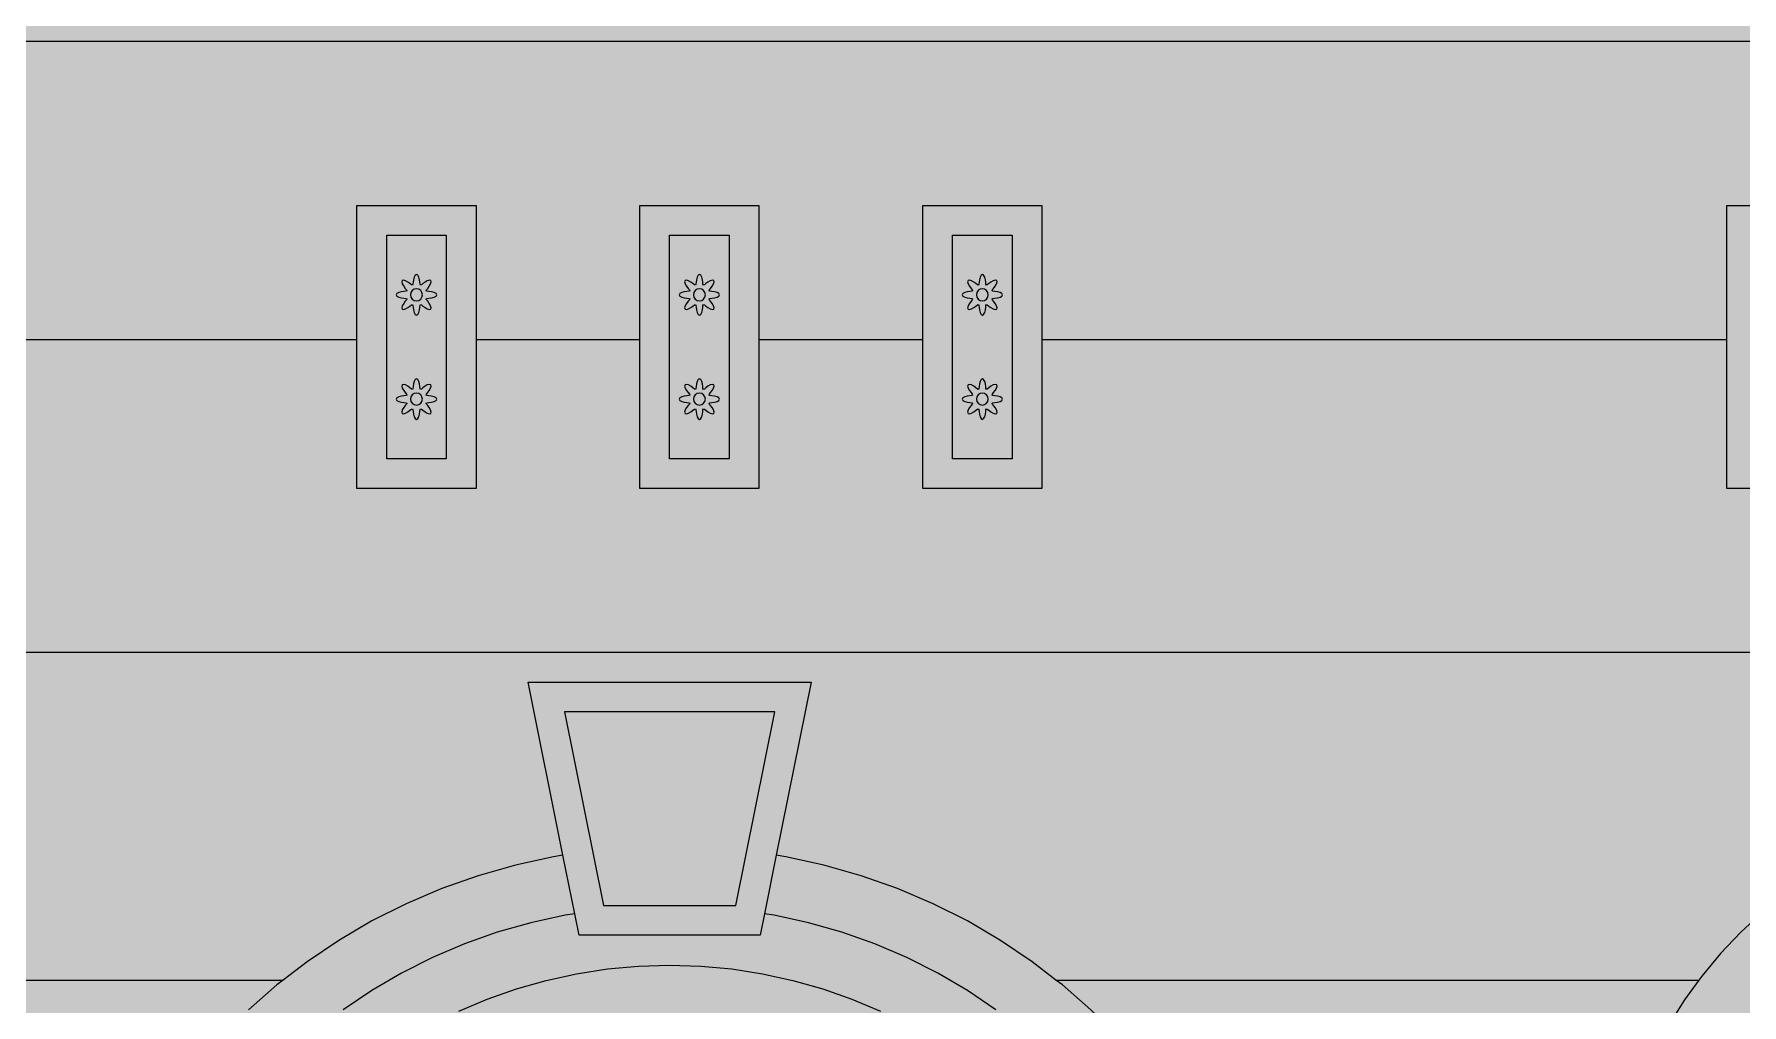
# Model space of a CAD drawing. Header units: millimetres. Extents: x -2412 to 16214, y -1176 to 12021.
# Drawn here: x 1608 to 3359, y 2280 to 3275 of the extents above; entities that cross this region are included whole.
import ezdxf

# ---------------------------------------------------------------- set-up
doc = ezdxf.new("R2010")
doc.units = ezdxf.units.MM
for name, color, linetype, lineweight, true_color in [('00_WHITE_BACKGROUND', 7, 'Continuous', 18, 0xffffff), ('01_STRUCTURE', 7, 'Continuous', 18, 0x000000), ('02_CORNICES', 7, 'Continuous', 18, 0x000000), ('03_FRAMES_DOORS', 7, 'Continuous', 18, 0x000000), ('04_GLAZING_SHUTTERS', 7, 'Continuous', 18, 0x000000), ('05_STONE_JOINTS', 7, 'Continuous', 18, 0x000000), ('06_ORNAMENT', 7, 'Continuous', 18, 0x000000)]:
    doc.layers.add(name, color=color, linetype=linetype, lineweight=lineweight, true_color=true_color)

msp = doc.modelspace()

# ---------------------------------------------------------------- linework, layer by layer
at = {"layer": '00_WHITE_BACKGROUND', "lineweight": 18, "true_color": 0xffffff}
msp.add_solid([(-2412.2137, -1175.5725), (16213.7405, -1175.5725), (-2412.2137, 12015.2672), (16213.7405, 12015.2672)], dxfattribs=at)
at = {"layer": '01_STRUCTURE', "color": 7, "lineweight": 18, "true_color": 0x000000}
for points in [[(4992.3664, 3267.1756), (961.8321, 3267.1756)], [(2061.0687, 2961.8321), (2061.0687, 2809.1603), (1938.9313, 2809.1603), (1938.9313, 2961.8321)], [(2351.145, 2961.8321), (2351.145, 2809.1603), (2229.0076, 2809.1603), (2229.0076, 2961.8321)], [(2140.3969, 2431.7252), (2101.4809, 2423.1908)], [(2564.8855, 2365.8473), (2529.6489, 2383.542)], [(2631.2977, 2324.1221), (2598.8244, 2346)]]:
    msp.add_lwpolyline(points, dxfattribs=at)
for points in [[(2519.084, 3099.2366), (2641.2214, 3099.2366), (2641.2214, 2961.8321), (2641.2214, 2809.1603), (2519.084, 2809.1603), (2519.084, 2961.8321)], [(3343.5115, 3099.2366), (3465.6489, 3099.2366), (3465.6489, 2961.8321), (3465.6489, 2809.1603), (3343.5115, 2809.1603), (3343.5115, 2961.8321)]]:
    msp.add_lwpolyline(points, close=True, dxfattribs=at)
at = {"layer": '02_CORNICES', "color": 7, "lineweight": 18, "true_color": 0x000000}
msp.add_lwpolyline([(2162.2595, 2373.2977), (2150.1985, 2433.2366), (2114.5038, 2610.687), (2404.5802, 2610.687), (2368.8855, 2433.2366), (2356.8244, 2373.2977)], dxfattribs=at)
msp.add_lwpolyline([(2151.7863, 2580.1527), (2191.7252, 2381.6794), (2327.3588, 2381.6794), (2367.2977, 2580.1527)], close=True, dxfattribs=at)
at = {"layer": '03_FRAMES_DOORS', "color": 7, "lineweight": 18, "true_color": 0x000000}
for points in [[(3508.8244, 2453.6794), (3481.0687, 2441.313), (3454.1985, 2427.1908), (3428.3206, 2411.3588), (3403.5573, 2393.9084), (3380, 2374.8855), (3357.7557, 2354.3969), (3336.9313, 2332.5191), (3317.6031, 2309.3588)], [(2101.4809, 2423.1908), (2063.2366, 2412.2901), (2025.8473, 2399.0534), (1989.4351, 2383.542), (1954.1985, 2365.8473)], [(2150.1985, 2433.2366), (2140.3969, 2431.7252)], [(2529.6489, 2383.542), (2493.2366, 2399.0534), (2455.8473, 2412.2901), (2417.6031, 2423.1908), (2378.687, 2431.7252), (2368.8855, 2433.2366)], [(2594.1221, 2274.916), (2564.9008, 2294.6107), (2534.3511, 2312.458), (2502.626, 2328.3969), (2469.8779, 2342.3511), (2436.2137, 2354.2595), (2401.7863, 2364.0763), (2366.7634, 2371.7557), (2356.8244, 2373.2977), (2352.3664, 2351.145), (2166.7176, 2351.145), (2162.2595, 2373.2977), (2152.3206, 2371.7557), (2117.2977, 2364.0763), (2082.8702, 2354.2595), (2049.2061, 2342.3511), (2016.458, 2328.3969), (1984.7328, 2312.458), (1954.1832, 2294.6107), (1924.9618, 2274.916)], [(2598.8244, 2346), (2564.8855, 2365.8473)], [(1920.2595, 2346), (1887.7863, 2324.1221)], [(2043.4656, 2273.2519), (2072.5802, 2285.6489), (2102.5038, 2296.2443), (2133.0992, 2304.9618), (2164.229, 2311.7863), (2195.771, 2316.687), (2227.5878, 2319.6336), (2259.542, 2320.6107), (2291.4962, 2319.6336), (2323.313, 2316.687), (2354.855, 2311.7863), (2385.9847, 2304.9618), (2416.5802, 2296.2443), (2446.5038, 2285.6489), (2475.6183, 2273.2519)], [(1856.8855, 2300.2901), (1827.7252, 2274.6107)], [(2767.313, 2187.6183), (2744.0305, 2218.1527), (2718.687, 2247.1908), (2691.3588, 2274.6107), (2662.1985, 2300.2901)], [(3299.8473, 2284.9924), (3283.7557, 2259.542), (3269.3893, 2233.1145), (3256.8244, 2205.8015), (3246.0916, 2177.7557), (3237.2366, 2149.084), (3230.3206, 2119.8931), (3225.3588, 2090.3206), (3222.3664, 2060.4885), (3221.374, 2030.5344)]]:
    msp.add_lwpolyline(points, dxfattribs=at)
at = {"layer": '04_GLAZING_SHUTTERS', "color": 7, "lineweight": 18, "true_color": 0x000000}
for points in [[(1969.4656, 3068.7023), (2030.5344, 3068.7023), (2030.5344, 2839.6947), (1969.4656, 2839.6947)], [(2259.542, 3068.7023), (2320.6107, 3068.7023), (2320.6107, 2839.6947), (2259.542, 2839.6947)], [(2549.6183, 3068.7023), (2610.687, 3068.7023), (2610.687, 2839.6947), (2549.6183, 2839.6947)]]:
    msp.add_lwpolyline(points, close=True, dxfattribs=at)
at = {"layer": '05_STONE_JOINTS', "color": 7, "lineweight": 18, "true_color": 0x000000}
for points in [[(961.8321, 2961.8321), (1938.9313, 2961.8321), (1938.9313, 3099.2366), (2061.0687, 3099.2366), (2061.0687, 2961.8321), (2229.0076, 2961.8321), (2229.0076, 3099.2366), (2351.145, 3099.2366), (2351.145, 2961.8321), (2519.084, 2961.8321)], [(2641.2214, 2961.8321), (3343.5115, 2961.8321)], [(961.8321, 2641.2214), (4992.3664, 2641.2214)], [(1954.1985, 2365.8473), (1920.2595, 2346)], [(1887.7863, 2324.1221), (1863.4351, 2305.3435)], [(2655.6489, 2305.3435), (2631.2977, 2324.1221)], [(961.8321, 2305.3435), (1863.4351, 2305.3435)], [(1863.4351, 2305.3435), (1856.8855, 2300.2901)], [(2655.6489, 2305.3435), (3314.6718, 2305.3435)], [(2662.1985, 2300.2901), (2655.6489, 2305.3435)], [(3314.6718, 2305.3435), (3299.8473, 2284.9924)], [(3317.6031, 2309.3588), (3314.6718, 2305.3435)]]:
    msp.add_lwpolyline(points, dxfattribs=at)
at = {"layer": '06_ORNAMENT', "color": 7, "lineweight": 18, "true_color": 0x000000}
for points in [[(1979.2366, 3007.6336), (1979.9542, 3006.3206), (1981.8779, 3005.2519), (1984.5191, 3004.5496), (1987.1603, 3004.1985), (1989.145, 3003.9542), (1990.0305, 3003.4962), (1989.7252, 3002.5649), (1988.4885, 3000.9924), (1986.8855, 2998.8702), (1985.5115, 2996.5038), (1984.8855, 2994.3817), (1985.313, 2992.9466), (1986.7481, 2992.5191), (1988.8702, 2993.145), (1991.2366, 2994.5191), (1993.3588, 2996.1221), (1994.9313, 2997.3588), (1995.8626, 2997.6641), (1996.3206, 2996.7786), (1996.5649, 2994.7939), (1996.916, 2992.1527), (1997.6183, 2989.5115), (1998.687, 2987.5878), (2000, 2986.8702), (2001.313, 2987.5878), (2002.3817, 2989.5115), (2003.084, 2992.1527), (2003.4351, 2994.7939), (2003.6794, 2996.7786), (2004.1374, 2997.6641), (2005.0687, 2997.3588), (2006.6412, 2996.1221), (2008.7634, 2994.5191), (2011.1298, 2993.145), (2013.2519, 2992.5191), (2014.687, 2992.9466), (2015.1145, 2994.3817), (2014.4885, 2996.5038), (2013.1145, 2998.8702), (2011.5115, 3000.9924), (2010.2748, 3002.5649), (2009.9695, 3003.4962), (2010.855, 3003.9542), (2012.8397, 3004.1985), (2015.4809, 3004.5496), (2018.1221, 3005.2519), (2020.0458, 3006.3206), (2020.7634, 3007.6336), (2020.0458, 3008.9466), (2018.1221, 3010.0153), (2015.4809, 3010.7176), (2012.8397, 3011.0687), (2010.855, 3011.313), (2009.9695, 3011.771), (2010.2748, 3012.7023), (2011.5115, 3014.2748), (2013.1145, 3016.3969), (2014.4885, 3018.7634), (2015.1145, 3020.8855), (2014.687, 3022.3206), (2013.2519, 3022.7481), (2011.1298, 3022.1221), (2008.7634, 3020.7481), (2006.6412, 3019.145), (2005.0687, 3017.9084), (2004.1374, 3017.6031), (2003.6794, 3018.4885), (2003.4351, 3020.4733), (2003.084, 3023.1145), (2002.3817, 3025.7557), (2001.313, 3027.6794), (2000, 3028.3969), (1998.687, 3027.6794), (1997.6183, 3025.7557), (1996.916, 3023.1145), (1996.5649, 3020.4733), (1996.3206, 3018.4885), (1995.8626, 3017.6031), (1994.9313, 3017.9084), (1993.3588, 3019.145), (1991.2366, 3020.7481), (1988.8702, 3022.1221), (1986.7481, 3022.7481), (1985.313, 3022.3206), (1984.8855, 3020.8855), (1985.5115, 3018.7634), (1986.8855, 3016.3969), (1988.4885, 3014.2748), (1989.7252, 3012.7023), (1990.0305, 3011.771), (1989.145, 3011.313), (1987.1603, 3011.0687), (1984.5191, 3010.7176), (1981.8779, 3010.0153), (1979.9542, 3008.9466)], [(1993.8931, 3007.6336), (1994.3511, 3005.2977), (1995.6794, 3003.313), (1997.6641, 3001.9847), (2000, 3001.5267), (2002.3359, 3001.9847), (2004.3206, 3003.313), (2005.6489, 3005.2977), (2006.1069, 3007.6336), (2005.6489, 3009.9695), (2004.3206, 3011.9542), (2002.3359, 3013.2824), (2000, 3013.7405), (1997.6641, 3013.2824), (1995.6794, 3011.9542), (1994.3511, 3009.9695)], [(2269.313, 3007.6336), (2270.0305, 3006.3206), (2271.9542, 3005.2519), (2274.5954, 3004.5496), (2277.2366, 3004.1985), (2279.2214, 3003.9542), (2280.1069, 3003.4962), (2279.8015, 3002.5649), (2278.5649, 3000.9924), (2276.9618, 2998.8702), (2275.5878, 2996.5038), (2274.9618, 2994.3817), (2275.3893, 2992.9466), (2276.8244, 2992.5191), (2278.9466, 2993.145), (2281.313, 2994.5191), (2283.4351, 2996.1221), (2285.0076, 2997.3588), (2285.9389, 2997.6641), (2286.3969, 2996.7786), (2286.6412, 2994.7939), (2286.9924, 2992.1527), (2287.6947, 2989.5115), (2288.7634, 2987.5878), (2290.0763, 2986.8702), (2291.3893, 2987.5878), (2292.458, 2989.5115), (2293.1603, 2992.1527), (2293.5115, 2994.7939), (2293.7557, 2996.7786), (2294.2137, 2997.6641), (2295.145, 2997.3588), (2296.7176, 2996.1221), (2298.8397, 2994.5191), (2301.2061, 2993.145), (2303.3282, 2992.5191), (2304.7634, 2992.9466), (2305.1908, 2994.3817), (2304.5649, 2996.5038), (2303.1908, 2998.8702), (2301.5878, 3000.9924), (2300.3511, 3002.5649), (2300.0458, 3003.4962), (2300.9313, 3003.9542), (2302.916, 3004.1985), (2305.5573, 3004.5496), (2308.1985, 3005.2519), (2310.1221, 3006.3206), (2310.8397, 3007.6336), (2310.1221, 3008.9466), (2308.1985, 3010.0153), (2305.5573, 3010.7176), (2302.916, 3011.0687), (2300.9313, 3011.313), (2300.0458, 3011.771), (2300.3511, 3012.7023), (2301.5878, 3014.2748), (2303.1908, 3016.3969), (2304.5649, 3018.7634), (2305.1908, 3020.8855), (2304.7634, 3022.3206), (2303.3282, 3022.7481), (2301.2061, 3022.1221), (2298.8397, 3020.7481), (2296.7176, 3019.145), (2295.145, 3017.9084), (2294.2137, 3017.6031), (2293.7557, 3018.4885), (2293.5115, 3020.4733), (2293.1603, 3023.1145), (2292.458, 3025.7557), (2291.3893, 3027.6794), (2290.0763, 3028.3969), (2288.7634, 3027.6794), (2287.6947, 3025.7557), (2286.9924, 3023.1145), (2286.6412, 3020.4733), (2286.3969, 3018.4885), (2285.9389, 3017.6031), (2285.0076, 3017.9084), (2283.4351, 3019.145), (2281.313, 3020.7481), (2278.9466, 3022.1221), (2276.8244, 3022.7481), (2275.3893, 3022.3206), (2274.9618, 3020.8855), (2275.5878, 3018.7634), (2276.9618, 3016.3969), (2278.5649, 3014.2748), (2279.8015, 3012.7023), (2280.1069, 3011.771), (2279.2214, 3011.313), (2277.2366, 3011.0687), (2274.5954, 3010.7176), (2271.9542, 3010.0153), (2270.0305, 3008.9466)], [(2283.9695, 3007.6336), (2284.4275, 3005.2977), (2285.7557, 3003.313), (2287.7405, 3001.9847), (2290.0763, 3001.5267), (2292.4122, 3001.9847), (2294.3969, 3003.313), (2295.7252, 3005.2977), (2296.1832, 3007.6336), (2295.7252, 3009.9695), (2294.3969, 3011.9542), (2292.4122, 3013.2824), (2290.0763, 3013.7405), (2287.7405, 3013.2824), (2285.7557, 3011.9542), (2284.4275, 3009.9695)], [(2559.3893, 3007.6336), (2560.1069, 3006.3206), (2562.0305, 3005.2519), (2564.6718, 3004.5496), (2567.313, 3004.1985), (2569.2977, 3003.9542), (2570.1832, 3003.4962), (2569.8779, 3002.5649), (2568.6412, 3000.9924), (2567.0382, 2998.8702), (2565.6641, 2996.5038), (2565.0382, 2994.3817), (2565.4656, 2992.9466), (2566.9008, 2992.5191), (2569.0229, 2993.145), (2571.3893, 2994.5191), (2573.5115, 2996.1221), (2575.084, 2997.3588), (2576.0153, 2997.6641), (2576.4733, 2996.7786), (2576.7176, 2994.7939), (2577.0687, 2992.1527), (2577.771, 2989.5115), (2578.8397, 2987.5878), (2580.1527, 2986.8702), (2581.4656, 2987.5878), (2582.5344, 2989.5115), (2583.2366, 2992.1527), (2583.5878, 2994.7939), (2583.8321, 2996.7786), (2584.2901, 2997.6641), (2585.2214, 2997.3588), (2586.7939, 2996.1221), (2588.916, 2994.5191), (2591.2824, 2993.145), (2593.4046, 2992.5191), (2594.8397, 2992.9466), (2595.2672, 2994.3817), (2594.6412, 2996.5038), (2593.2672, 2998.8702), (2591.6641, 3000.9924), (2590.4275, 3002.5649), (2590.1221, 3003.4962), (2591.0076, 3003.9542), (2592.9924, 3004.1985), (2595.6336, 3004.5496), (2598.2748, 3005.2519), (2600.1985, 3006.3206), (2600.916, 3007.6336), (2600.1985, 3008.9466), (2598.2748, 3010.0153), (2595.6336, 3010.7176), (2592.9924, 3011.0687), (2591.0076, 3011.313), (2590.1221, 3011.771), (2590.4275, 3012.7023), (2591.6641, 3014.2748), (2593.2672, 3016.3969), (2594.6412, 3018.7634), (2595.2672, 3020.8855), (2594.8397, 3022.3206), (2593.4046, 3022.7481), (2591.2824, 3022.1221), (2588.916, 3020.7481), (2586.7939, 3019.145), (2585.2214, 3017.9084), (2584.2901, 3017.6031), (2583.8321, 3018.4885), (2583.5878, 3020.4733), (2583.2366, 3023.1145), (2582.5344, 3025.7557), (2581.4656, 3027.6794), (2580.1527, 3028.3969), (2578.8397, 3027.6794), (2577.771, 3025.7557), (2577.0687, 3023.1145), (2576.7176, 3020.4733), (2576.4733, 3018.4885), (2576.0153, 3017.6031), (2575.084, 3017.9084), (2573.5115, 3019.145), (2571.3893, 3020.7481), (2569.0229, 3022.1221), (2566.9008, 3022.7481), (2565.4656, 3022.3206), (2565.0382, 3020.8855), (2565.6641, 3018.7634), (2567.0382, 3016.3969), (2568.6412, 3014.2748), (2569.8779, 3012.7023), (2570.1832, 3011.771), (2569.2977, 3011.313), (2567.313, 3011.0687), (2564.6718, 3010.7176), (2562.0305, 3010.0153), (2560.1069, 3008.9466)], [(2574.0458, 3007.6336), (2574.5038, 3005.2977), (2575.8321, 3003.313), (2577.8168, 3001.9847), (2580.1527, 3001.5267), (2582.4885, 3001.9847), (2584.4733, 3003.313), (2585.8015, 3005.2977), (2586.2595, 3007.6336), (2585.8015, 3009.9695), (2584.4733, 3011.9542), (2582.4885, 3013.2824), (2580.1527, 3013.7405), (2577.8168, 3013.2824), (2575.8321, 3011.9542), (2574.5038, 3009.9695)], [(1979.2366, 2900.7634), (1979.9542, 2899.4504), (1981.8779, 2898.3817), (1984.5191, 2897.6794), (1987.1603, 2897.3282), (1989.145, 2897.084), (1990.0305, 2896.626), (1989.7252, 2895.6947), (1988.4885, 2894.1221), (1986.8855, 2892), (1985.5115, 2889.6336), (1984.8855, 2887.5115), (1985.313, 2886.0763), (1986.7481, 2885.6489), (1988.8702, 2886.2748), (1991.2366, 2887.6489), (1993.3588, 2889.2519), (1994.9313, 2890.4885), (1995.8626, 2890.7939), (1996.3206, 2889.9084), (1996.5649, 2887.9237), (1996.916, 2885.2824), (1997.6183, 2882.6412), (1998.687, 2880.7176), (2000, 2880), (2001.313, 2880.7176), (2002.3817, 2882.6412), (2003.084, 2885.2824), (2003.4351, 2887.9237), (2003.6794, 2889.9084), (2004.1374, 2890.7939), (2005.0687, 2890.4885), (2006.6412, 2889.2519), (2008.7634, 2887.6489), (2011.1298, 2886.2748), (2013.2519, 2885.6489), (2014.687, 2886.0763), (2015.1145, 2887.5115), (2014.4885, 2889.6336), (2013.1145, 2892), (2011.5115, 2894.1221), (2010.2748, 2895.6947), (2009.9695, 2896.626), (2010.855, 2897.084), (2012.8397, 2897.3282), (2015.4809, 2897.6794), (2018.1221, 2898.3817), (2020.0458, 2899.4504), (2020.7634, 2900.7634), (2020.0458, 2902.0763), (2018.1221, 2903.145), (2015.4809, 2903.8473), (2012.8397, 2904.1985), (2010.855, 2904.4427), (2009.9695, 2904.9008), (2010.2748, 2905.8321), (2011.5115, 2907.4046), (2013.1145, 2909.5267), (2014.4885, 2911.8931), (2015.1145, 2914.0153), (2014.687, 2915.4504), (2013.2519, 2915.8779), (2011.1298, 2915.2519), (2008.7634, 2913.8779), (2006.6412, 2912.2748), (2005.0687, 2911.0382), (2004.1374, 2910.7328), (2003.6794, 2911.6183), (2003.4351, 2913.6031), (2003.084, 2916.2443), (2002.3817, 2918.8855), (2001.313, 2920.8092), (2000, 2921.5267), (1998.687, 2920.8092), (1997.6183, 2918.8855), (1996.916, 2916.2443), (1996.5649, 2913.6031), (1996.3206, 2911.6183), (1995.8626, 2910.7328), (1994.9313, 2911.0382), (1993.3588, 2912.2748), (1991.2366, 2913.8779), (1988.8702, 2915.2519), (1986.7481, 2915.8779), (1985.313, 2915.4504), (1984.8855, 2914.0153), (1985.5115, 2911.8931), (1986.8855, 2909.5267), (1988.4885, 2907.4046), (1989.7252, 2905.8321), (1990.0305, 2904.9008), (1989.145, 2904.4427), (1987.1603, 2904.1985), (1984.5191, 2903.8473), (1981.8779, 2903.145), (1979.9542, 2902.0763)], [(1993.8931, 2900.7634), (1994.3511, 2898.4275), (1995.6794, 2896.4427), (1997.6641, 2895.1145), (2000, 2894.6565), (2002.3359, 2895.1145), (2004.3206, 2896.4427), (2005.6489, 2898.4275), (2006.1069, 2900.7634), (2005.6489, 2903.0992), (2004.3206, 2905.084), (2002.3359, 2906.4122), (2000, 2906.8702), (1997.6641, 2906.4122), (1995.6794, 2905.084), (1994.3511, 2903.0992)], [(2269.313, 2900.7634), (2270.0305, 2899.4504), (2271.9542, 2898.3817), (2274.5954, 2897.6794), (2277.2366, 2897.3282), (2279.2214, 2897.084), (2280.1069, 2896.626), (2279.8015, 2895.6947), (2278.5649, 2894.1221), (2276.9618, 2892), (2275.5878, 2889.6336), (2274.9618, 2887.5115), (2275.3893, 2886.0763), (2276.8244, 2885.6489), (2278.9466, 2886.2748), (2281.313, 2887.6489), (2283.4351, 2889.2519), (2285.0076, 2890.4885), (2285.9389, 2890.7939), (2286.3969, 2889.9084), (2286.6412, 2887.9237), (2286.9924, 2885.2824), (2287.6947, 2882.6412), (2288.7634, 2880.7176), (2290.0763, 2880), (2291.3893, 2880.7176), (2292.458, 2882.6412), (2293.1603, 2885.2824), (2293.5115, 2887.9237), (2293.7557, 2889.9084), (2294.2137, 2890.7939), (2295.145, 2890.4885), (2296.7176, 2889.2519), (2298.8397, 2887.6489), (2301.2061, 2886.2748), (2303.3282, 2885.6489), (2304.7634, 2886.0763), (2305.1908, 2887.5115), (2304.5649, 2889.6336), (2303.1908, 2892), (2301.5878, 2894.1221), (2300.3511, 2895.6947), (2300.0458, 2896.626), (2300.9313, 2897.084), (2302.916, 2897.3282), (2305.5573, 2897.6794), (2308.1985, 2898.3817), (2310.1221, 2899.4504), (2310.8397, 2900.7634), (2310.1221, 2902.0763), (2308.1985, 2903.145), (2305.5573, 2903.8473), (2302.916, 2904.1985), (2300.9313, 2904.4427), (2300.0458, 2904.9008), (2300.3511, 2905.8321), (2301.5878, 2907.4046), (2303.1908, 2909.5267), (2304.5649, 2911.8931), (2305.1908, 2914.0153), (2304.7634, 2915.4504), (2303.3282, 2915.8779), (2301.2061, 2915.2519), (2298.8397, 2913.8779), (2296.7176, 2912.2748), (2295.145, 2911.0382), (2294.2137, 2910.7328), (2293.7557, 2911.6183), (2293.5115, 2913.6031), (2293.1603, 2916.2443), (2292.458, 2918.8855), (2291.3893, 2920.8092), (2290.0763, 2921.5267), (2288.7634, 2920.8092), (2287.6947, 2918.8855), (2286.9924, 2916.2443), (2286.6412, 2913.6031), (2286.3969, 2911.6183), (2285.9389, 2910.7328), (2285.0076, 2911.0382), (2283.4351, 2912.2748), (2281.313, 2913.8779), (2278.9466, 2915.2519), (2276.8244, 2915.8779), (2275.3893, 2915.4504), (2274.9618, 2914.0153), (2275.5878, 2911.8931), (2276.9618, 2909.5267), (2278.5649, 2907.4046), (2279.8015, 2905.8321), (2280.1069, 2904.9008), (2279.2214, 2904.4427), (2277.2366, 2904.1985), (2274.5954, 2903.8473), (2271.9542, 2903.145), (2270.0305, 2902.0763)], [(2283.9695, 2900.7634), (2284.4275, 2898.4275), (2285.7557, 2896.4427), (2287.7405, 2895.1145), (2290.0763, 2894.6565), (2292.4122, 2895.1145), (2294.3969, 2896.4427), (2295.7252, 2898.4275), (2296.1832, 2900.7634), (2295.7252, 2903.0992), (2294.3969, 2905.084), (2292.4122, 2906.4122), (2290.0763, 2906.8702), (2287.7405, 2906.4122), (2285.7557, 2905.084), (2284.4275, 2903.0992)], [(2559.3893, 2900.7634), (2560.1069, 2899.4504), (2562.0305, 2898.3817), (2564.6718, 2897.6794), (2567.313, 2897.3282), (2569.2977, 2897.084), (2570.1832, 2896.626), (2569.8779, 2895.6947), (2568.6412, 2894.1221), (2567.0382, 2892), (2565.6641, 2889.6336), (2565.0382, 2887.5115), (2565.4656, 2886.0763), (2566.9008, 2885.6489), (2569.0229, 2886.2748), (2571.3893, 2887.6489), (2573.5115, 2889.2519), (2575.084, 2890.4885), (2576.0153, 2890.7939), (2576.4733, 2889.9084), (2576.7176, 2887.9237), (2577.0687, 2885.2824), (2577.771, 2882.6412), (2578.8397, 2880.7176), (2580.1527, 2880), (2581.4656, 2880.7176), (2582.5344, 2882.6412), (2583.2366, 2885.2824), (2583.5878, 2887.9237), (2583.8321, 2889.9084), (2584.2901, 2890.7939), (2585.2214, 2890.4885), (2586.7939, 2889.2519), (2588.916, 2887.6489), (2591.2824, 2886.2748), (2593.4046, 2885.6489), (2594.8397, 2886.0763), (2595.2672, 2887.5115), (2594.6412, 2889.6336), (2593.2672, 2892), (2591.6641, 2894.1221), (2590.4275, 2895.6947), (2590.1221, 2896.626), (2591.0076, 2897.084), (2592.9924, 2897.3282), (2595.6336, 2897.6794), (2598.2748, 2898.3817), (2600.1985, 2899.4504), (2600.916, 2900.7634), (2600.1985, 2902.0763), (2598.2748, 2903.145), (2595.6336, 2903.8473), (2592.9924, 2904.1985), (2591.0076, 2904.4427), (2590.1221, 2904.9008), (2590.4275, 2905.8321), (2591.6641, 2907.4046), (2593.2672, 2909.5267), (2594.6412, 2911.8931), (2595.2672, 2914.0153), (2594.8397, 2915.4504), (2593.4046, 2915.8779), (2591.2824, 2915.2519), (2588.916, 2913.8779), (2586.7939, 2912.2748), (2585.2214, 2911.0382), (2584.2901, 2910.7328), (2583.8321, 2911.6183), (2583.5878, 2913.6031), (2583.2366, 2916.2443), (2582.5344, 2918.8855), (2581.4656, 2920.8092), (2580.1527, 2921.5267), (2578.8397, 2920.8092), (2577.771, 2918.8855), (2577.0687, 2916.2443), (2576.7176, 2913.6031), (2576.4733, 2911.6183), (2576.0153, 2910.7328), (2575.084, 2911.0382), (2573.5115, 2912.2748), (2571.3893, 2913.8779), (2569.0229, 2915.2519), (2566.9008, 2915.8779), (2565.4656, 2915.4504), (2565.0382, 2914.0153), (2565.6641, 2911.8931), (2567.0382, 2909.5267), (2568.6412, 2907.4046), (2569.8779, 2905.8321), (2570.1832, 2904.9008), (2569.2977, 2904.4427), (2567.313, 2904.1985), (2564.6718, 2903.8473), (2562.0305, 2903.145), (2560.1069, 2902.0763)], [(2574.0458, 2900.7634), (2574.5038, 2898.4275), (2575.8321, 2896.4427), (2577.8168, 2895.1145), (2580.1527, 2894.6565), (2582.4885, 2895.1145), (2584.4733, 2896.4427), (2585.8015, 2898.4275), (2586.2595, 2900.7634), (2585.8015, 2903.0992), (2584.4733, 2905.084), (2582.4885, 2906.4122), (2580.1527, 2906.8702), (2577.8168, 2906.4122), (2575.8321, 2905.084), (2574.5038, 2903.0992)]]:
    msp.add_lwpolyline(points, close=True, dxfattribs=at)

doc.saveas('drawing.dxf')
